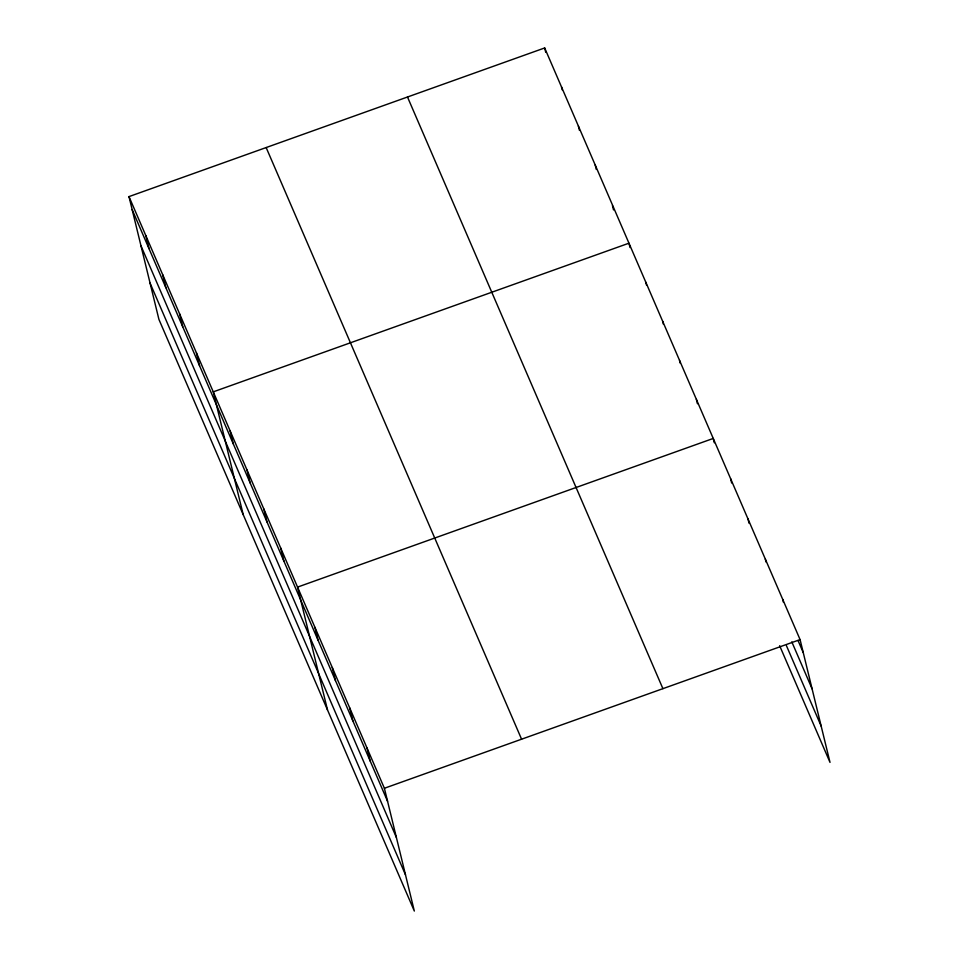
<?xml version="1.0" encoding="UTF-8"?>
<svg xmlns="http://www.w3.org/2000/svg" width="959" height="959" viewBox="0 0 959 959"><rect width="100%" height="100%" fill="white"/><g stroke="black" fill="none" stroke-linecap="round" stroke-linejoin="round"><path stroke-width="1.44" d="M128.986 196.607L384.391 788.262L414.324 911.05L158.918 319.395L128.986 196.607L544.676 47.95L800.082 639.605L830.014 762.393L779.643 645.719M384.391 788.262L800.082 639.605M798.032 640.516L803.246 652.588M791.822 641.883L812.081 688.826M786.44 645.695L821.18 726.155M407.491 97.003L662.909 688.658M266.158 147.554L521.576 739.197M132.15 209.589L387.556 801.245M140.985 245.828L396.391 837.471M150.084 283.157L405.489 874.812M782.712 599.375L783.419 602.252M765.342 559.133L766.049 562.022M747.984 518.903L749.039 523.23M730.614 478.673L731.669 483M714.299 442.77L713.244 438.443L297.554 587.1L327.487 709.888M696.39 399.388L697.445 403.715M679.523 360.344L680.231 363.221M662.669 321.289L663.376 324.178M645.815 282.246L646.522 285.135M630.015 247.518L628.96 243.19L213.27 391.847L243.202 514.647M612.453 205.586L613.508 209.913M595.239 165.092L596.294 169.419M578.385 126.049L579.44 130.376M561.53 86.993L562.238 89.882M544.676 47.95L545.731 52.277M367.021 748.02L370.186 761.002M349.663 707.79L352.816 720.772M332.293 667.56L335.458 680.542M314.924 627.33L318.088 640.312M280.699 548.045L283.864 561.027M263.845 509.001L267.01 521.984M246.978 469.946L250.143 482.928M230.124 430.903L233.289 443.885M196.415 352.804L199.58 365.787M179.561 313.749L182.725 326.731M162.694 274.706L165.859 287.688M145.84 235.65L149.005 248.633"/></g></svg>
